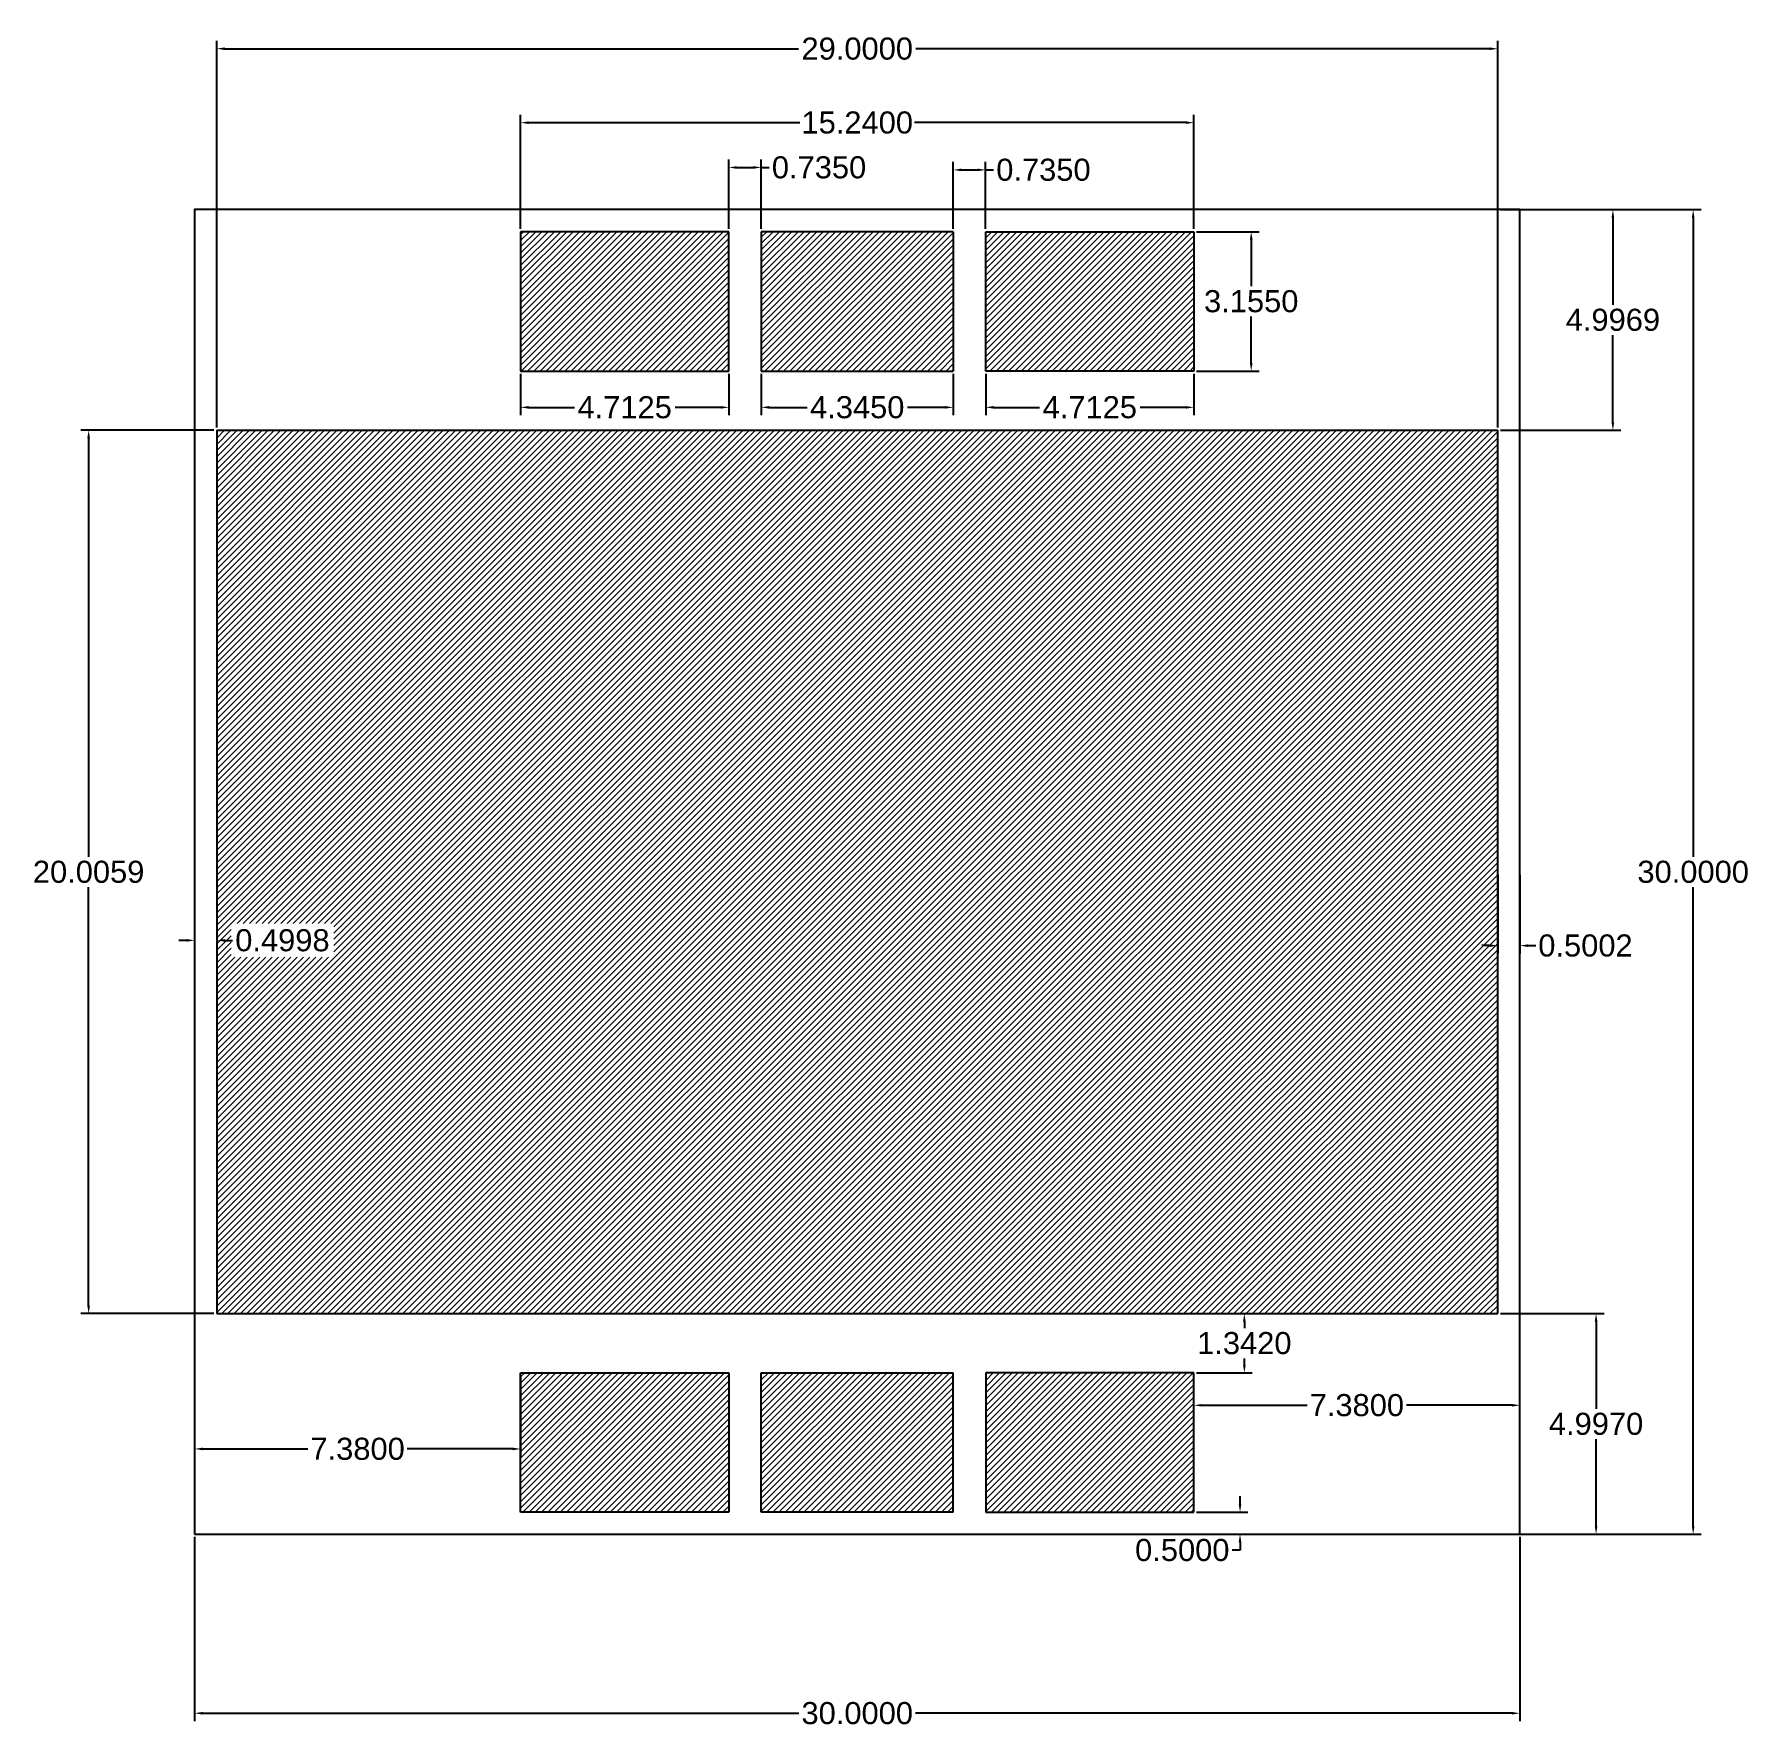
# Model space of a CAD drawing. Header units: inches. Extents: x -3.6 to 35.2, y -4.4 to 34.
import ezdxf

# ---------------------------------------------------------------- set-up
doc = ezdxf.new("R2010")
doc.units = ezdxf.units.IN
doc.header["$MEASUREMENT"] = 0
doc.layers.add('AM_5', color=3, linetype='Continuous', lineweight=15)
doc.layers.add('AM_8', color=1, linetype='Continuous', lineweight=15)
doc.layers.add('glassOutline', color=7, linetype='Continuous')
doc.layers.add('TC-etch-lines', color=1, linetype='Continuous')
doc.styles.get("Standard").update_dxf_attribs({"font": 'arial.ttf'})
doc.dimstyles.new('Standard$0', dxfattribs={"dimtxt": 0.18, "dimasz": 0.18, "dimexe": 0.18, "dimexo": 0.0625, "dimgap": 0.09, "dimtad": 0, "dimtih": 1, "dimtoh": 1, "dimdec": 4, "dimzin": 0, "dimdsep": 46, "dimtxsty": 'Standard', "dimcen": 0.09, "dimadec": 0, "dimazin": 0, "dimtfac": 1, "dimtdec": 4, "dimtofl": 0, "dimtmove": 0, "dimatfit": 3, "dimfxl": 1, "dimtolj": 1, "dimtzin": 0, "dimarcsym": 0})
pattern_1 = [(45, (0, 0), (-0.07071068, 0.07071068), [])]

# ---------------------------------------------------------------- blocks, each defined once
blk = doc.blocks.new('*D16')
at = {"layer": 'AM_5', "color": 0, "lineweight": -2, "transparency": 16777216}
for p, q in [((22.682, 29.5), (24.099, 29.5)), ((23.919, 29.32), (23.919, 28.268)), ((23.919, 26.525), (23.919, 27.577)), ((22.682, 26.345), (24.099, 26.345))]:
    blk.add_line(p, q, dxfattribs=at)
at = {"layer": 'AM_5', "color": 0, "transparency": 16777216}
for points in [[(23.889, 29.32), (23.949, 29.32), (23.919, 29.5)], [(23.889, 26.525), (23.949, 26.525), (23.919, 26.345)]]:
    blk.add_solid(points, dxfattribs=at)
at = {"layer": 'Defpoints', "color": 0, "transparency": 16777216}
for p in [(22.62, 29.5), (22.62, 26.345), (23.919, 26.345)]:
    blk.add_point(p, dxfattribs=at)
at = {"layer": 'AM_5', "color": 0, "transparency": 16777216, "insert": (23.919, 27.923), "char_height": 0.5, "attachment_point": 5}
blk.add_mtext('\\A1;3.1550', dxfattribs=at)
blk = doc.blocks.new('*D17')
at = {"layer": 'AM_5', "color": 0, "lineweight": -2, "transparency": 16777216}
for p, q in [((0.437, 25.003), (-2.579, 25.003)), ((-2.399, 24.823), (-2.399, 15.345)), ((-2.399, 5.177), (-2.399, 14.655)), ((0.437, 4.997), (-2.579, 4.997))]:
    blk.add_line(p, q, dxfattribs=at)
at = {"layer": 'AM_5', "color": 0, "transparency": 16777216}
for points in [[(-2.429, 24.823), (-2.369, 24.823), (-2.399, 25.003)], [(-2.429, 5.177), (-2.369, 5.177), (-2.399, 4.997)]]:
    blk.add_solid(points, dxfattribs=at)
at = {"layer": 'Defpoints', "color": 0, "transparency": 16777216}
for p in [(0.5, 25.003), (-2.399, 4.997), (0.5, 4.997)]:
    blk.add_point(p, dxfattribs=at)
at = {"layer": 'AM_5', "color": 0, "transparency": 16777216, "insert": (-2.399, 15), "char_height": 0.5, "attachment_point": 5}
blk.add_mtext('\\A1;20.0059', dxfattribs=at)
blk = doc.blocks.new('*D18')
at = {"layer": 'AM_5', "color": 0, "lineweight": -2, "transparency": 16777216}
for p, q in [((30.063, 30), (34.103, 30)), ((33.923, 29.82), (33.923, 15.345)), ((33.923, 0.18), (33.923, 14.655)), ((30.063, 0), (34.103, 0))]:
    blk.add_line(p, q, dxfattribs=at)
at = {"layer": 'AM_5', "color": 0, "transparency": 16777216}
for points in [[(33.893, 29.82), (33.953, 29.82), (33.923, 30)], [(33.893, 0.18), (33.953, 0.18), (33.923, 0)]]:
    blk.add_solid(points, dxfattribs=at)
at = {"layer": 'Defpoints', "color": 0, "transparency": 16777216}
for p in [(30, 30), (30, 0), (33.923, 0)]:
    blk.add_point(p, dxfattribs=at)
at = {"layer": 'AM_5', "color": 0, "transparency": 16777216, "insert": (33.923, 15), "char_height": 0.5, "attachment_point": 5}
blk.add_mtext('\\A1;30.0000', dxfattribs=at)
blk = doc.blocks.new('*D19')
at = {"layer": 'AM_5', "color": 0, "lineweight": -2, "transparency": 16777216}
for p, q in [((0, -0.062), (0, -4.234)), ((30, -0.062), (30, -4.234)), ((0.18, -4.054), (13.679, -4.054)), ((29.82, -4.054), (16.321, -4.054))]:
    blk.add_line(p, q, dxfattribs=at)
at = {"layer": 'AM_5', "color": 0, "transparency": 16777216}
for points in [[(0.18, -4.024), (0.18, -4.084), (0, -4.054)], [(29.82, -4.024), (29.82, -4.084), (30, -4.054)]]:
    blk.add_solid(points, dxfattribs=at)
at = {"layer": 'Defpoints', "color": 0, "transparency": 16777216}
for p in [(0, 0), (30, 0), (30, -4.054)]:
    blk.add_point(p, dxfattribs=at)
at = {"layer": 'AM_5', "color": 0, "transparency": 16777216, "insert": (15, -4.054), "char_height": 0.5, "attachment_point": 5}
blk.add_mtext('\\A1;30.0000', dxfattribs=at)
blk = doc.blocks.new('*D20')
at = {"layer": 'AM_5', "color": 0, "lineweight": -2, "transparency": 16777216}
for p, q in [((0.5, 25.065), (0.5, 33.824)), ((29.5, 25.066), (29.5, 33.824)), ((0.68, 33.644), (13.674, 33.644)), ((29.32, 33.644), (16.325, 33.644))]:
    blk.add_line(p, q, dxfattribs=at)
at = {"layer": 'AM_5', "color": 0, "transparency": 16777216}
for points in [[(0.68, 33.674), (0.68, 33.614), (0.5, 33.644)], [(29.32, 33.674), (29.32, 33.614), (29.5, 33.644)]]:
    blk.add_solid(points, dxfattribs=at)
at = {"layer": 'Defpoints', "color": 0, "transparency": 16777216}
for p in [(29.5, 33.644), (0.5, 25.003), (29.5, 25.003)]:
    blk.add_point(p, dxfattribs=at)
at = {"layer": 'AM_5', "color": 0, "transparency": 16777216, "insert": (15, 33.644), "char_height": 0.5, "attachment_point": 5}
blk.add_mtext('\\A1;29.0000', dxfattribs=at)
blk = doc.blocks.new('*D21')
at = {"layer": 'AM_5', "color": 0, "lineweight": -2, "transparency": 16777216}
for p, q in [((17.908, 26.283), (17.908, 25.342)), ((22.62, 26.283), (22.62, 25.342)), ((18.088, 25.522), (19.124, 25.522)), ((22.44, 25.522), (21.404, 25.522))]:
    blk.add_line(p, q, dxfattribs=at)
at = {"layer": 'AM_5', "color": 0, "transparency": 16777216}
for points in [[(18.088, 25.552), (18.088, 25.492), (17.908, 25.522)], [(22.44, 25.552), (22.44, 25.492), (22.62, 25.522)]]:
    blk.add_solid(points, dxfattribs=at)
at = {"layer": 'Defpoints', "color": 0, "transparency": 16777216}
for p in [(17.908, 26.345), (22.62, 26.345), (22.62, 25.522)]:
    blk.add_point(p, dxfattribs=at)
at = {"layer": 'AM_5', "color": 0, "transparency": 16777216, "insert": (20.264, 25.522), "char_height": 0.5, "attachment_point": 5}
blk.add_mtext('\\A1;4.7125', dxfattribs=at)
blk = doc.blocks.new('*D22')
at = {"layer": 'AM_5', "color": 0, "lineweight": -2, "transparency": 16777216}
for p, q in [((12.828, 26.283), (12.828, 25.342)), ((17.173, 26.283), (17.173, 25.342)), ((13.008, 25.522), (13.863, 25.522)), ((16.993, 25.522), (16.137, 25.522))]:
    blk.add_line(p, q, dxfattribs=at)
at = {"layer": 'AM_5', "color": 0, "transparency": 16777216}
for points in [[(13.008, 25.552), (13.008, 25.492), (12.828, 25.522)], [(16.993, 25.552), (16.993, 25.492), (17.173, 25.522)]]:
    blk.add_solid(points, dxfattribs=at)
at = {"layer": 'Defpoints', "color": 0, "transparency": 16777216}
for p in [(12.828, 26.345), (17.173, 26.345), (12.828, 25.522)]:
    blk.add_point(p, dxfattribs=at)
at = {"layer": 'AM_5', "color": 0, "transparency": 16777216, "insert": (15, 25.522), "char_height": 0.5, "attachment_point": 5}
blk.add_mtext('\\A1;4.3450', dxfattribs=at)
blk = doc.blocks.new('*D23')
at = {"layer": 'AM_5', "color": 0, "lineweight": -2, "transparency": 16777216}
for p, q in [((7.38, 26.283), (7.38, 25.342)), ((12.093, 26.283), (12.093, 25.342)), ((7.56, 25.522), (8.596, 25.522)), ((11.913, 25.522), (10.876, 25.522))]:
    blk.add_line(p, q, dxfattribs=at)
at = {"layer": 'AM_5', "color": 0, "transparency": 16777216}
for points in [[(7.56, 25.552), (7.56, 25.492), (7.38, 25.522)], [(11.913, 25.552), (11.913, 25.492), (12.093, 25.522)]]:
    blk.add_solid(points, dxfattribs=at)
at = {"layer": 'Defpoints', "color": 0, "transparency": 16777216}
for p in [(7.38, 26.345), (12.093, 26.345), (7.38, 25.522)]:
    blk.add_point(p, dxfattribs=at)
at = {"layer": 'AM_5', "color": 0, "transparency": 16777216, "insert": (9.736, 25.522), "char_height": 0.5, "attachment_point": 5}
blk.add_mtext('\\A1;4.7125', dxfattribs=at)
blk = doc.blocks.new('*D24')
at = {"layer": 'AM_5', "color": 0, "lineweight": -2, "transparency": 16777216}
for p, q in [((7.38, 29.563), (7.38, 32.15)), ((7.56, 31.97), (13.702, 31.97)), ((22.44, 31.97), (16.298, 31.97)), ((22.62, 29.563), (22.62, 32.15))]:
    blk.add_line(p, q, dxfattribs=at)
at = {"layer": 'AM_5', "color": 0, "transparency": 16777216}
for points in [[(7.56, 32), (7.56, 31.94), (7.38, 31.97)], [(22.44, 32), (22.44, 31.94), (22.62, 31.97)]]:
    blk.add_solid(points, dxfattribs=at)
at = {"layer": 'Defpoints', "color": 0, "transparency": 16777216}
for p in [(22.62, 31.97), (7.38, 29.5), (22.62, 29.5)]:
    blk.add_point(p, dxfattribs=at)
at = {"layer": 'AM_5', "color": 0, "transparency": 16777216, "insert": (15, 31.97), "char_height": 0.5, "attachment_point": 5}
blk.add_mtext('\\A1;15.2400', dxfattribs=at)
blk = doc.blocks.new('*D25')
at = {"layer": 'AM_5', "color": 0, "lineweight": -2, "transparency": 16777216}
for p, q in [((12.093, 29.563), (12.093, 31.135)), ((12.828, 29.563), (12.828, 31.135)), ((12.273, 30.955), (12.648, 30.955)), ((12.828, 30.955), (13.008, 30.955))]:
    blk.add_line(p, q, dxfattribs=at)
at = {"layer": 'AM_5', "color": 0, "transparency": 16777216}
for points in [[(12.273, 30.985), (12.273, 30.925), (12.093, 30.955)], [(12.648, 30.985), (12.648, 30.925), (12.828, 30.955)]]:
    blk.add_solid(points, dxfattribs=at)
at = {"layer": 'Defpoints', "color": 0, "transparency": 16777216}
for p in [(12.828, 30.955), (12.093, 29.5), (12.828, 29.5)]:
    blk.add_point(p, dxfattribs=at)
at = {"layer": 'AM_5', "color": 0, "transparency": 16777216, "insert": (14.135, 30.955), "char_height": 0.5, "attachment_point": 5}
blk.add_mtext('\\A1;0.7350', dxfattribs=at)
blk = doc.blocks.new('*D26')
at = {"layer": 'AM_5', "color": 0, "lineweight": -2, "transparency": 16777216}
for p, q in [((17.173, 29.563), (17.173, 31.08)), ((17.907, 29.563), (17.907, 31.08)), ((17.353, 30.9), (17.727, 30.9)), ((17.907, 30.9), (18.087, 30.9))]:
    blk.add_line(p, q, dxfattribs=at)
at = {"layer": 'AM_5', "color": 0, "transparency": 16777216}
for points in [[(17.353, 30.93), (17.353, 30.87), (17.173, 30.9)], [(17.727, 30.93), (17.727, 30.87), (17.907, 30.9)]]:
    blk.add_solid(points, dxfattribs=at)
at = {"layer": 'Defpoints', "color": 0, "transparency": 16777216}
for p in [(17.907, 30.9), (17.173, 29.5), (17.907, 29.5)]:
    blk.add_point(p, dxfattribs=at)
at = {"layer": 'AM_5', "color": 0, "transparency": 16777216, "insert": (19.215, 30.9), "char_height": 0.5, "attachment_point": 5}
blk.add_mtext('\\A1;0.7350', dxfattribs=at)
blk = doc.blocks.new('*D28')
at = {"layer": 'AM_5', "color": 0, "lineweight": -2, "transparency": 16777216}
for p, q in [((22.683, 4.997), (23.943, 4.997)), ((23.763, 4.817), (23.763, 4.671)), ((23.763, 3.835), (23.763, 3.981)), ((22.683, 3.655), (23.943, 3.655))]:
    blk.add_line(p, q, dxfattribs=at)
at = {"layer": 'AM_5', "color": 0, "transparency": 16777216}
for points in [[(23.733, 4.817), (23.793, 4.817), (23.763, 4.997)], [(23.733, 3.835), (23.793, 3.835), (23.763, 3.655)]]:
    blk.add_solid(points, dxfattribs=at)
at = {"layer": 'Defpoints', "color": 0, "transparency": 16777216}
for p in [(22.62, 4.997), (23.763, 4.997), (22.62, 3.655)]:
    blk.add_point(p, dxfattribs=at)
at = {"layer": 'AM_5', "color": 0, "transparency": 16777216, "insert": (23.763, 4.326), "char_height": 0.5, "attachment_point": 5}
blk.add_mtext('\\A1;1.3420', dxfattribs=at)
blk = doc.blocks.new('*D29')
at = {"layer": 'AM_5', "color": 0, "lineweight": -2, "transparency": 16777216}
for p, q in [((23.665, 0.68), (23.665, 0.86)), ((22.682, 0.5), (23.845, 0.5)), ((22.682, 0), (23.845, 0)), ((23.665, -0.36), (23.485, -0.36)), ((23.665, -0.18), (23.665, -0.36))]:
    blk.add_line(p, q, dxfattribs=at)
at = {"layer": 'AM_5', "color": 0, "transparency": 16777216}
for points in [[(23.635, 0.68), (23.695, 0.68), (23.665, 0.5)], [(23.635, -0.18), (23.695, -0.18), (23.665, 0)]]:
    blk.add_solid(points, dxfattribs=at)
at = {"layer": 'Defpoints', "color": 0, "transparency": 16777216}
for p in [(22.62, 0.5), (22.62, 0), (23.665, 0)]:
    blk.add_point(p, dxfattribs=at)
at = {"layer": 'AM_5', "color": 0, "transparency": 16777216, "insert": (22.358, -0.36), "char_height": 0.5, "attachment_point": 5}
blk.add_mtext('\\A1;0.5000', dxfattribs=at)
blk = doc.blocks.new('*D30')
at = {"layer": 'AM_5', "color": 0, "lineweight": -2, "transparency": 16777216}
for p, q in [((29.562, 4.997), (31.905, 4.997)), ((31.725, 4.817), (31.725, 2.844)), ((31.725, 0.18), (31.725, 2.153)), ((29.562, 0), (31.905, 0))]:
    blk.add_line(p, q, dxfattribs=at)
at = {"layer": 'AM_5', "color": 0, "transparency": 16777216}
for points in [[(31.695, 4.817), (31.755, 4.817), (31.725, 4.997)], [(31.695, 0.18), (31.755, 0.18), (31.725, 0)]]:
    blk.add_solid(points, dxfattribs=at)
at = {"layer": 'Defpoints', "color": 0, "transparency": 16777216}
for p in [(29.5, 4.997), (29.5, 0), (31.725, 0)]:
    blk.add_point(p, dxfattribs=at)
at = {"layer": 'AM_5', "color": 0, "transparency": 16777216, "insert": (31.725, 2.498), "char_height": 0.5, "attachment_point": 5}
blk.add_mtext('\\A1;4.9970', dxfattribs=at)
blk = doc.blocks.new('*D31')
at = {"layer": 'AM_5', "color": 0, "lineweight": -2, "transparency": 16777216}
for p, q in [((29.562, 30), (32.286, 30)), ((32.106, 29.82), (32.106, 27.847)), ((32.106, 25.183), (32.106, 27.156)), ((29.562, 25.003), (32.286, 25.003))]:
    blk.add_line(p, q, dxfattribs=at)
at = {"layer": 'AM_5', "color": 0, "transparency": 16777216}
for points in [[(32.076, 29.82), (32.136, 29.82), (32.106, 30)], [(32.076, 25.183), (32.136, 25.183), (32.106, 25.003)]]:
    blk.add_solid(points, dxfattribs=at)
at = {"layer": 'Defpoints', "color": 0, "transparency": 16777216}
for p in [(29.5, 30), (32.106, 30), (29.5, 25.003)]:
    blk.add_point(p, dxfattribs=at)
at = {"layer": 'AM_5', "color": 0, "transparency": 16777216, "insert": (32.106, 27.502), "char_height": 0.5, "attachment_point": 5}
blk.add_mtext('\\A1;4.9969', dxfattribs=at)
blk = doc.blocks.new('*D32')
at = {"layer": 'AM_5', "color": 0, "lineweight": -2, "transparency": 16777216}
for p, q in [((29.5, 14.938), (29.5, 13.151)), ((30, 14.937), (30, 13.151)), ((29.32, 13.331), (29.14, 13.331)), ((30.18, 13.331), (30.36, 13.331))]:
    blk.add_line(p, q, dxfattribs=at)
at = {"layer": 'AM_5', "color": 0, "transparency": 16777216}
for points in [[(29.32, 13.361), (29.32, 13.301), (29.5, 13.331)], [(30.18, 13.361), (30.18, 13.301), (30, 13.331)]]:
    blk.add_solid(points, dxfattribs=at)
at = {"layer": 'Defpoints', "color": 0, "transparency": 16777216}
for p in [(29.5, 15), (30, 15), (30, 13.331)]:
    blk.add_point(p, dxfattribs=at)
at = {"layer": 'AM_5', "color": 0, "transparency": 16777216, "insert": (31.485, 13.331), "char_height": 0.5, "attachment_point": 5}
blk.add_mtext('\\A1;0.5002', dxfattribs=at)
blk = doc.blocks.new('*D33')
at = {"layer": 'AM_5', "color": 0, "lineweight": -2, "transparency": 16777216}
for p, q in [((0, 14.937), (0, 13.27)), ((0.5, 14.937), (0.5, 13.27)), ((-0.18, 13.45), (-0.36, 13.45)), ((0.68, 13.45), (0.86, 13.45))]:
    blk.add_line(p, q, dxfattribs=at)
at = {"layer": 'AM_5', "color": 0, "transparency": 16777216}
for points in [[(-0.18, 13.48), (-0.18, 13.42), (0, 13.45)], [(0.68, 13.48), (0.68, 13.42), (0.5, 13.45)]]:
    blk.add_solid(points, dxfattribs=at)
at = {"layer": 'Defpoints', "color": 0, "transparency": 16777216}
for p in [(0, 15), (0.5, 15), (0.5, 13.45)]:
    blk.add_point(p, dxfattribs=at)
at = {"layer": 'AM_5', "color": 0, "transparency": 16777216, "insert": (1.988, 13.45), "char_height": 0.5, "attachment_point": 5}
blk.add_mtext('\\A1;0.4998', dxfattribs=at)
blk = doc.blocks.new('*D34')
at = {"layer": 'AM_5', "color": 0, "lineweight": -2, "transparency": 16777216}
for p, q in [((0, 3.592), (0, 1.752)), ((7.38, 3.592), (7.38, 1.752)), ((0.18, 1.932), (2.565, 1.932)), ((7.2, 1.932), (4.815, 1.932))]:
    blk.add_line(p, q, dxfattribs=at)
at = {"layer": 'AM_5', "color": 0, "transparency": 16777216}
for points in [[(0.18, 1.962), (0.18, 1.902), (0, 1.932)], [(7.2, 1.962), (7.2, 1.902), (7.38, 1.932)]]:
    blk.add_solid(points, dxfattribs=at)
at = {"layer": 'Defpoints', "color": 0, "transparency": 16777216}
for p in [(0, 3.655), (7.38, 3.655), (0, 1.932)]:
    blk.add_point(p, dxfattribs=at)
at = {"layer": 'AM_5', "color": 0, "transparency": 16777216, "insert": (3.69, 1.932), "char_height": 0.5, "attachment_point": 5}
blk.add_mtext('\\A1;7.3800', dxfattribs=at)
blk = doc.blocks.new('*D35')
at = {"layer": 'AM_5', "color": 0, "lineweight": -2, "transparency": 16777216}
for p, q in [((22.62, 2.14), (22.62, 3.101)), ((22.8, 2.921), (25.185, 2.921)), ((29.82, 2.921), (27.435, 2.921)), ((30, 2.14), (30, 3.101))]:
    blk.add_line(p, q, dxfattribs=at)
at = {"layer": 'AM_5', "color": 0, "transparency": 16777216}
for points in [[(22.8, 2.951), (22.8, 2.891), (22.62, 2.921)], [(29.82, 2.951), (29.82, 2.891), (30, 2.921)]]:
    blk.add_solid(points, dxfattribs=at)
at = {"layer": 'Defpoints', "color": 0, "transparency": 16777216}
for p in [(30, 2.921), (22.62, 2.077), (30, 2.077)]:
    blk.add_point(p, dxfattribs=at)
at = {"layer": 'AM_5', "color": 0, "transparency": 16777216, "insert": (26.31, 2.921), "char_height": 0.5, "attachment_point": 5}
blk.add_mtext('\\A1;7.3800', dxfattribs=at)

msp = doc.modelspace()

# ---------------------------------------------------------------- hatches: boundary and pattern name
at = {"layer": 'AM_8'}
h = msp.add_hatch(dxfattribs=at)
h.set_pattern_fill('_U', color=1, scale=0.1, angle=45, style=0, pattern_type=0)
h.set_pattern_definition(pattern_1)
h.paths.add_polyline_path([(12.0925, 29.50002), (7.38, 29.50002), (7.38, 26.34502), (12.0925, 26.34502)])
h = msp.add_hatch(dxfattribs=at)
h.set_pattern_fill('_U', color=1, scale=0.1, angle=45, style=0, pattern_type=0)
h.set_pattern_definition(pattern_1)
h.paths.add_polyline_path([(12.8275, 29.50002), (12.8275, 26.34502), (17.1725, 26.34502), (17.1725, 29.50002)])
h = msp.add_hatch(dxfattribs=at)
h.set_pattern_fill('_U', color=1, scale=0.1, angle=45, style=0, pattern_type=0)
h.set_pattern_definition(pattern_1)
h.paths.add_polyline_path([(17.9075, 26.34502), (22.62, 26.34502), (22.62, 29.50002), (17.9075, 29.50002)])
h = msp.add_hatch(dxfattribs=at)
h.set_pattern_fill('_U', color=1, scale=0.1, angle=45, style=0, pattern_type=0)
h.set_pattern_definition(pattern_1)
h.paths.add_polyline_path([(0.49981, 4.99704), (0.49978, 25.00296), (29.49982, 25.00312), (29.49986, 4.997)])
h.paths.add_polyline_path([(0.8248, 13.06999), (0.8248, 13.83056), (3.15153, 13.83056), (3.15153, 13.06999)], flags=16)
h = msp.add_hatch(dxfattribs=at)
h.set_pattern_fill('_U', color=1, scale=0.1, angle=45, style=0, pattern_type=0)
h.set_pattern_definition(pattern_1)
h.paths.add_polyline_path([(12.0925, 3.65498), (7.38, 3.65498), (7.38, 0.49998), (12.0925, 0.49998)])
h = msp.add_hatch(dxfattribs=at)
h.set_pattern_fill('_U', color=1, scale=0.1, angle=45, style=0, pattern_type=0)
h.set_pattern_definition(pattern_1)
h.paths.add_polyline_path([(12.8275, 0.49998), (17.1725, 0.49998), (17.1725, 3.65498), (12.8275, 3.65498)])
h = msp.add_hatch(dxfattribs=at)
h.set_pattern_fill('_U', color=1, scale=0.1, angle=45, style=0, pattern_type=0)
h.set_pattern_definition(pattern_1)
h.paths.add_polyline_path([(22.62, 3.65498), (17.9075, 3.65498), (17.9075, 0.49998), (22.62, 0.49998)])

# ---------------------------------------------------------------- linework, layer by layer
at = {"layer": 'glassOutline', "color": 7}
msp.add_lwpolyline([(0, 0), (30, 0), (30, 30), (0, 30)], close=True, dxfattribs=at)
at = {"layer": 'TC-etch-lines', "color": 1}
for p, q in [((12.0925, 29.50002), (7.38, 29.50002)), ((7.38, 29.50002), (7.38, 26.34502)), ((12.0925, 26.34502), (12.0925, 29.50002)), ((17.1725, 29.50002), (12.8275, 29.50002)), ((12.8275, 29.50002), (12.8275, 26.34502)), ((17.1725, 29.50002), (17.1725, 26.34502)), ((17.9075, 26.34502), (17.9075, 29.50002)), ((17.9075, 29.50002), (22.62, 29.50002)), ((22.62, 29.50002), (22.62, 26.34502)), ((7.38, 26.34502), (12.0925, 26.34502)), ((12.8275, 26.34502), (17.1725, 26.34502)), ((22.62, 26.34502), (17.9075, 26.34502)), ((0.49978, 25.00296), (29.49982, 25.00312)), ((0.49978, 25.00296), (0.49981, 4.99704)), ((29.49986, 4.997), (29.49982, 25.00312)), ((0.49981, 4.99704), (29.49986, 4.997)), ((7.38, 0.49998), (7.38, 3.65498)), ((7.38, 3.65498), (12.0925, 3.65498)), ((12.0925, 3.65498), (12.0925, 0.49998)), ((12.8275, 0.49998), (12.8275, 3.65498)), ((12.8275, 3.65498), (17.1725, 3.65498)), ((17.1725, 0.49998), (17.1725, 3.65498)), ((17.9075, 3.65498), (17.9075, 0.49998)), ((22.62, 3.65498), (17.9075, 3.65498)), ((22.62, 0.49998), (22.62, 3.65498)), ((12.0925, 0.49998), (7.38, 0.49998)), ((17.1725, 0.49998), (12.8275, 0.49998)), ((17.9075, 0.49998), (22.62, 0.49998))]:
    msp.add_line(p, q, dxfattribs=at)

# ---------------------------------------------------------------- dimensions: what is measured, and where the dimension line sits
at = {"layer": 'AM_5', "color": 5}
for base, p1, p2, picture, middle in [((29.49982, 33.64386), (0.49978, 25.00296), (29.49982, 25.00312), '*D20', (14.9998, 33.64386)), ((22.62, 31.97013), (7.38, 29.50002), (22.62, 29.50002), '*D24', (15, 31.97013)), ((12.8275, 30.95491), (12.0925, 29.50002), (12.8275, 29.50002), '*D25', (14.13451, 30.95491)), ((17.9075, 30.90004), (17.1725, 29.50002), (17.9075, 29.50002), '*D26', (19.21451, 30.90004)), ((30, 2.92084), (22.62, 2.07748), (30, 2.07748), '*D35', (26.31, 2.92084))]:
    dim = msp.add_linear_dim(base=base, p1=p1, p2=p2, dimstyle='Standard$0', override={"dimtxt": 0.5}, dxfattribs=at)
    dim.commit()
    dim.dimension.update_dxf_attribs({"geometry": picture, "text_midpoint": middle})
for base, p1, p2, angle, override, picture, middle in [((32.10578, 30), (29.49982, 25.00312), (29.49982, 30), 90, {"dimtxt": 0.5}, '*D31', (32.10578, 27.50156)), ((33.92303, 0), (30, 30), (30, 0), 90, {"dimtxt": 0.5}, '*D18', (33.92303, 15)), ((23.91887, 26.34502), (22.62, 29.50002), (22.62, 26.34502), 90, {"dimtxt": 0.5, "dimpost": ''}, '*D16', (23.91887, 27.92252)), ((7.38, 25.52215), (12.0925, 26.34502), (7.38, 26.34502), 0, {"dimtxt": 0.5}, '*D23', (9.73625, 25.52215)), ((12.8275, 25.52215), (17.1725, 26.34502), (12.8275, 26.34502), 0, {"dimtxt": 0.5}, '*D22', (15, 25.52215)), ((22.62, 25.52215), (17.9075, 26.34502), (22.62, 26.34502), 0, {"dimtxt": 0.5}, '*D21', (20.26375, 25.52215)), ((-2.39903, 4.99704), (0.49978, 25.00296), (0.49981, 4.99704), 90, {"dimtxt": 0.5}, '*D17', (-2.39903, 15)), ((0.4998, 13.45027), (0, 15), (0.4998, 15), 0, {"dimtxt": 0.5}, '*D33', (1.98816, 13.45027)), ((30, 13.33147), (29.49984, 15.00006), (30, 15), 0, {"dimtxt": 0.5, "dimpost": ''}, '*D32', (31.4853, 13.33147)), ((23.76314, 4.99701), (22.62, 3.65498), (22.62, 4.99701), 90, {"dimtxt": 0.5, "dimpost": ''}, '*D28', (23.76314, 4.32599)), ((31.72499, 0), (29.49986, 4.997), (29.49987, 0), 90, {"dimtxt": 0.5}, '*D30', (31.72499, 2.4985)), ((0, 1.93245), (7.38, 3.65498), (0, 3.65498), 0, {"dimtxt": 0.5}, '*D34', (3.69, 1.93245)), ((23.6647, 0), (22.62, 0.49998), (22.62, 0), 90, {"dimtxt": 0.5}, '*D29', (22.35769, -0.36)), ((30, -4.05424), (0, 0), (30, 0), 0, {"dimtxt": 0.5, "dimpost": ''}, '*D19', (15, -4.05424))]:
    dim = msp.add_linear_dim(base=base, p1=p1, p2=p2, angle=angle, dimstyle='Standard$0', override=override, dxfattribs=at)
    dim.commit()
    dim.dimension.update_dxf_attribs({"geometry": picture, "text_midpoint": middle})

doc.saveas('drawing.dxf')
